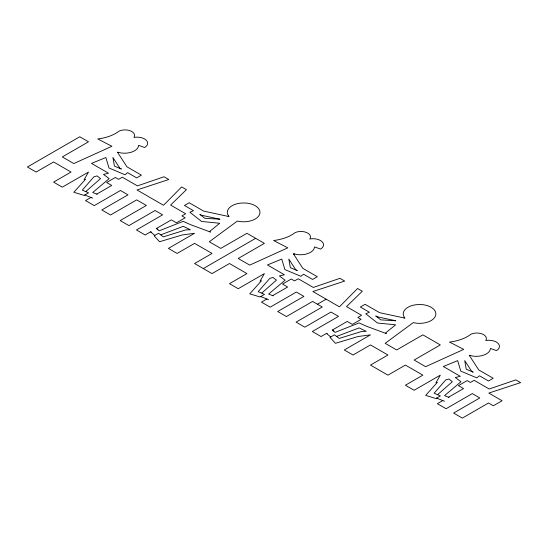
<?xml version="1.0" encoding="UTF-8"?>
<svg xmlns="http://www.w3.org/2000/svg" width="548" height="548" viewBox="0 0 548 548"><rect width="100%" height="100%" fill="white"/><g stroke="black" fill="none" stroke-linecap="round" stroke-linejoin="round"><path stroke-width="0.82" d="M85.899 191.471L100.531 178.593L97.078 175.901L93.92 176.805L82.31 190.101L88.55 192.814L84.091 195.389L73.85 192.273L85.584 179.203L84.152 179.614L88.495 172.045L62.308 187.156L53.581 182.121L71.035 172.045L53.581 161.961L36.127 172.045L27.4 167.003L79.768 136.767L88.495 141.809L62.308 156.927L73.802 163.557L111.902 146.282L97.722 138.945A35.613 20.564 0 0 0 119.231 131.027A9.549 5.514 0 0 1 130.78 130.999A9.549 5.514 0 0 1 133.938 137.411A10.59 6.11 0 0 1 146.09 140.048A10.59 6.11 0 0 1 144.679 147.501L138.589 145.35L138.219 147.09A14.132 8.158 0 0 1 120.998 152.947L117.423 152.145L126.931 166.804L141.398 175.155L136.671 177.888L127.629 172.668L124.978 174.764L108.984 168.003L105.867 157.523L91.523 163.4L108.511 173.209L103.49 174.408L109.168 178.627L92.735 192.506L97.167 194.259M261.807 293.029L276.432 280.151L272.986 277.459L269.828 278.363L258.211 291.659L264.458 294.372L259.999 296.948L249.751 293.831L261.485 280.761L260.053 281.172L264.396 273.603L238.216 288.714L229.489 283.679L246.943 273.603L229.489 263.519L212.035 273.603L194.581 263.519L212.035 253.443L194.581 243.367L177.12 253.443L168.394 248.408L194.581 233.29L182.176 234.969L159.537 241.743L154.139 235.832L158.598 233.256L163.304 236.859L185.854 229.879L190.375 229.77L183.231 226.338L160.92 234.784M437.715 394.587L452.34 381.709L448.887 379.017L445.736 379.922L434.119 393.217L440.366 395.93L435.907 398.506L425.659 395.389L437.393 382.319L435.961 382.73L440.304 375.161L414.124 390.272L405.397 385.237L422.851 375.161L405.397 365.078L387.936 375.161L370.482 365.078L387.936 355.001L370.482 344.925L353.028 355.001L344.302 349.966L370.482 334.849L358.084 336.527L335.445 343.301L330.047 337.39L334.506 334.814L339.205 338.417L361.755 331.437L366.283 331.328L359.132 327.896L336.828 336.342M228.16 216.398L228.674 215.981M404.068 317.956L404.582 317.539M90.954 197.444L85.543 200.575L94.27 205.61L120.457 190.492L127.979 194.835L101.791 209.953L110.518 214.994L136.705 199.876L146.371 205.452L120.183 220.57L128.91 225.612L155.098 210.494L162.619 214.837L136.431 229.954L145.158 234.989L150.57 231.866L151.337 232.003M96.763 194.095L111.73 185.457L106.627 182.511L115.354 177.47L118.608 179.354L122.341 177.196L137.404 185.888L164.023 176.757L168.791 179.504L137.007 189.971L163.516 205.281L181.648 186.93L186.416 189.683L170.599 205.055L185.656 213.747L181.915 215.905L185.176 217.782L176.442 222.824L171.346 219.878L156.379 228.516L159.132 230.838L183.169 221.351L190.478 224.632L210.439 232.057L209.542 231.537L219.721 223.262L201.575 221.461L189.861 212.227L193.492 210.692L184.45 205.473L189.183 202.746L203.651 211.096L229.043 216.583L227.646 214.261A16.33 9.426 0 0 1 240.373 203.137L244.627 202.959A16.33 9.426 0 0 1 259.677 214.158A16.33 9.426 0 0 1 238.483 221.317L237.407 221.015L209.274 241.771L220.762 248.408L246.943 233.29L264.396 243.367L238.216 258.485L249.703 265.116L287.803 247.84L273.623 240.504A35.613 20.564 0 0 0 295.139 232.592A9.549 5.514 0 0 1 306.681 232.558A9.549 5.514 0 0 1 309.846 238.969A10.59 6.11 0 0 1 321.991 241.606A10.59 6.11 0 0 1 320.587 249.059L314.497 246.908L314.127 248.648A14.132 8.158 0 0 1 296.906 254.505L293.331 253.703L302.839 268.362L317.306 276.713L312.572 279.446L303.537 274.226L300.879 276.322L284.885 269.561L281.775 259.081L267.431 264.958L284.412 274.767L279.398 275.966L285.076 280.186L268.636 294.064L273.068 295.817M203.308 268.561L255.669 238.325M266.862 299.002L261.451 302.133L270.178 307.168L296.358 292.05L303.88 296.393L277.699 311.511L286.426 316.552L312.607 301.434L322.272 307.01L296.091 322.128L304.818 327.17L330.999 312.052L338.52 316.395L312.339 331.513L321.066 336.547L326.478 333.424L327.245 333.561M272.664 295.653L287.632 287.015L282.528 284.07L291.255 279.028L294.516 280.912L298.249 278.754L313.305 287.447L339.931 278.316L344.692 281.062L312.915 291.529L339.424 306.839L357.556 288.488L362.317 291.241L346.5 306.613L361.557 315.306L357.823 317.463L361.077 319.34L352.35 324.382L347.247 321.436L332.287 330.074L335.04 332.396L359.07 322.909L366.386 326.19L386.347 333.616L385.45 333.095L395.629 324.82L377.476 323.019L365.769 313.785L369.4 312.25L360.358 307.031L365.091 304.304L379.559 312.655L404.945 318.148L403.554 315.819A16.33 9.426 0 0 1 416.275 304.695L420.528 304.517A16.33 9.426 0 0 1 435.585 315.716A16.33 9.426 0 0 1 414.391 322.875L413.315 322.573L385.175 343.329L396.67 349.966L422.851 334.849L440.304 344.925L414.124 360.043L425.611 366.674L463.711 349.398L449.531 342.068A35.613 20.564 0 0 0 471.04 334.15A9.549 5.514 0 0 1 482.589 334.116A9.549 5.514 0 0 1 485.754 340.527A10.59 6.11 0 0 1 497.899 343.164A10.59 6.11 0 0 1 496.495 350.617L490.398 348.466L490.028 350.206A14.132 8.158 0 0 1 472.814 356.063L469.232 355.262L478.74 369.921L493.214 378.271L488.48 381.004L479.438 375.784L476.787 377.88L460.793 371.119L457.676 360.639L443.339 366.516L460.32 376.325L455.306 377.524L460.978 381.744L444.544 395.622L448.976 397.375M317.443 304.222L326.17 299.187M442.77 400.561L437.359 403.691L446.086 408.726L472.266 393.608L479.788 397.951L453.607 413.069L462.334 418.11L488.515 402.992L493.344 405.78L502.078 400.746L488.816 393.087L520.6 382.62L515.832 379.874L489.213 389.005L474.157 380.312L470.417 382.47L467.163 380.586L458.436 385.628L463.54 388.573L448.572 397.211M117.752 152.652L118.478 152.358M293.66 254.21L294.386 253.916M469.561 355.768L470.287 355.474M84.776 194.999L92.639 198.116M260.677 296.557L268.541 299.674M436.585 398.115L444.449 401.232M156.379 228.516L158.023 229.393M332.287 330.074L333.924 330.951M326.478 333.424L330.725 336.993M150.57 231.866L154.817 235.435M219.803 219.193L204.863 218.31L199.876 214.378L201.335 215.22L219.803 219.193M395.711 320.751L380.771 319.874L375.777 315.936L377.236 316.778L395.711 320.751M121.252 168.983L114.429 166.106L112.909 157.475L119.793 168.14L121.252 168.983M297.153 270.541L290.337 267.664L288.81 259.033L295.694 269.698L297.153 270.541M473.061 372.099L466.245 369.222L464.718 360.591L471.602 371.256L473.061 372.099"/></g></svg>
